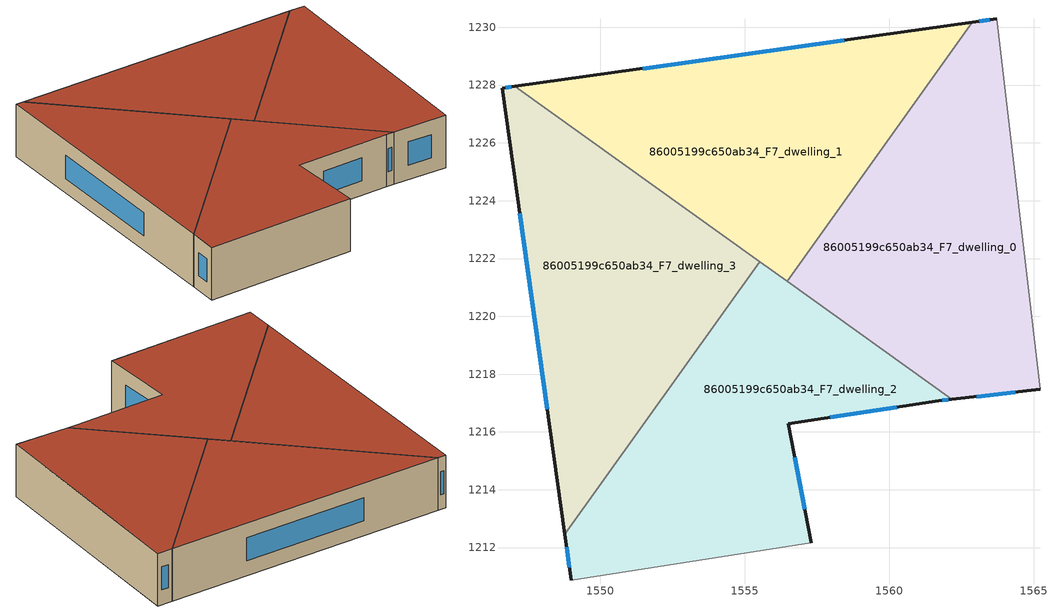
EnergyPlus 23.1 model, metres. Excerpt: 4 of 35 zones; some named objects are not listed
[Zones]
86005199c650ab34_F7_dwelling_0
 floor to 86005199c650ab34_F6_dwelling_0 (EU_floor_Construction): 1563.72,1230.29 1565.21,1217.48 1562.16,1217.13 1556.46,1221.21 1562.87,1230.17 z21
 wall outside (EU_wall_Construction): 1563.72,1230.29 1562.87,1230.17 / 1562.16,1217.13 1565.21,1217.48 z21:24
 wall adiabatic (EU_wall_Construction): 1565.21,1217.48 1563.72,1230.29 z21:24
 wall to 86005199c650ab34_F7_dwelling_1 (EU_wall_Construction): 1562.87,1230.17 1556.46,1221.21 z21:24
 wall to 86005199c650ab34_F7_dwelling_2 (EU_wall_Construction): 1556.46,1221.21 1562.16,1217.13 z21:24
 window (EU_Window_Construction): 1563.48,1230.25 1563.11,1230.2 / 1563.02,1217.23 1564.36,1217.38 z21.84:23.16
 roof outside (EU_roof_Construction): 1565.21,1217.48 1563.72,1230.29 1562.87,1230.17 1556.46,1221.21 1562.16,1217.13 z24
86005199c650ab34_F7_dwelling_1
 floor to 86005199c650ab34_F6_dwelling_1 (EU_floor_Construction): 1562.87,1230.17 1556.46,1221.21 1547.04,1227.95 z21
 wall outside (EU_wall_Construction): 1562.87,1230.17 1547.04,1227.95 z21:24
 wall to 86005199c650ab34_F7_dwelling_3 (EU_wall_Construction): 1547.04,1227.95 1555.52,1221.88 z21:24
 wall to 86005199c650ab34_F7_dwelling_2 (EU_wall_Construction): 1555.52,1221.88 1556.46,1221.21 z21:24
 window (EU_Window_Construction): 1558.44,1229.55 1551.47,1228.57 z21.84:23.16
 roof outside (EU_roof_Construction): 1556.46,1221.21 1562.87,1230.17 1547.04,1227.95 z24
86005199c650ab34_F7_dwelling_2
 floor to 86005199c650ab34_F6_dwelling_2 (EU_floor_Construction): 1562.16,1217.13 1561.71,1217.08 1556.51,1216.28 1557.31,1212.17 1549,1210.88 1548.78,1212.46 1555.52,1221.88 z21
 wall outside (EU_wall_Construction): 1548.78,1212.46 1549,1210.88 / 1557.31,1212.17 1556.51,1216.28 1561.71,1217.08 1562.16,1217.13 z21:24
 wall adiabatic (EU_wall_Construction): 1549,1210.88 1557.31,1212.17 z21:24
 wall to 86005199c650ab34_F7_dwelling_3 (EU_wall_Construction): 1555.52,1221.88 1548.78,1212.46 z21:24
 window (EU_Window_Construction): 1548.84,1212.01 1548.94,1211.32 / 1561.84,1217.09 1562.04,1217.11 / 1557.96,1216.5 1560.25,1216.85 / 1557.08,1213.32 1556.73,1215.13 z21.84:23.16
 roof outside (EU_roof_Construction): 1557.31,1212.17 1556.51,1216.28 1561.71,1217.08 1562.16,1217.13 1555.52,1221.88 1548.78,1212.46 1549,1210.88 z24
86005199c650ab34_F7_dwelling_3
 floor to 86005199c650ab34_F6_dwelling_3 (EU_floor_Construction): 1555.52,1221.88 1548.78,1212.46 1546.6,1227.89 1547.04,1227.95 z21
 wall outside (EU_wall_Construction): 1547.04,1227.95 1546.6,1227.89 1548.78,1212.46 z21:24
 window (EU_Window_Construction): 1546.92,1227.93 1546.72,1227.91 / 1547.21,1223.57 1548.17,1216.78 z21.84:23.16
 roof outside (EU_roof_Construction): 1548.78,1212.46 1555.52,1221.88 1547.04,1227.95 1546.6,1227.89 z24
[Building]
EU S2 Campaign: North Axis=0; Terrain=City; Solar Distribution=FullExterior
[Site:Location]
Lyon-Bron: Latitude=45.75; Longitude=5; Time Zone=1; Elevation=198
[SizingPeriod:WeatherFileDays]
AnnualSizingPeriod: Begin Month=1; Begin Day of Month=1; End Month=12; End Day of Month=31; Day of Week for Start Day=Monday; Use Weather File Daylight Saving Period=No; Use Weather File Rain and Snow Indicators=No
[MATERIAL]
EU_InternalMass_Material: Roughness=MediumRough; Thickness=0.1; Conductivity=1; Density=1800; Specific Heat=900; Thermal Absorptance=0.9; Solar Absorptance=0.7; Visible Absorptance=0.7
[MATERIAL:NOMASS] Roughness=MediumRough; Thermal Absorptance=0.9; Solar Absorptance=0.7; Visible Absorptance=0.7
Name | Thermal Resistance
EU_wall_NoMass | 0.776494
EU_roof_NoMass | 0.486893
EU_floor_NoMass | 0.421597
[WINDOWMATERIAL:SIMPLEGLAZINGSYSTEM]
EU_Window_SimpleGlazing: UFactor=4.24961; Solar Heat Gain Coefficient=0.83; Visible Transmittance=0.83
[CONSTRUCTION]
EU_wall_Construction: EU_wall_NoMass
EU_roof_Construction: EU_roof_NoMass
EU_floor_Construction: EU_floor_NoMass
EU_Window_Construction: EU_Window_SimpleGlazing
EU_InternalMass_Construction: EU_InternalMass_Material
[ZONE] Type=1; Multiplier=1; Ceiling Height=autocalculate; Floor Area=autocalculate; Part of Total Floor Area=Yes
Name | Volume
86005199c650ab34_F7_dwelling_0 | 191.565
86005199c650ab34_F7_dwelling_1 | 191.568
86005199c650ab34_F7_dwelling_2 | 191.566
86005199c650ab34_F7_dwelling_3 | 191.572
[INTERNALMASS] Construction=EU_InternalMass_Construction
Name | Zone or ZoneList | Surface Area
86005199c650ab34_F7_dwelling_0_EU_InternalMass | 86005199c650ab34_F7_dwelling_0 | 63.8572
86005199c650ab34_F7_dwelling_1_EU_InternalMass | 86005199c650ab34_F7_dwelling_1 | 63.8555
86005199c650ab34_F7_dwelling_2_EU_InternalMass | 86005199c650ab34_F7_dwelling_2 | 63.8546
86005199c650ab34_F7_dwelling_3_EU_InternalMass | 86005199c650ab34_F7_dwelling_3 | 63.8565
[OTHEREQUIPMENT] Fuel Type=Electricity; Design Level Calculation Method=Watts/Area; Power per Zone Floor Area=1; Fraction Latent=0; Fraction Radiant=0; Fraction Lost=0; Carbon Dioxide Generation Rate=0; EndUse Subcategory=EU_Step8_InternalGains
Name | Zone or ZoneList or Space or SpaceList | Schedule
EU_Step8_InternalGain_86005199c650ab34_F7_dwelling_0_f000 | 86005199c650ab34_F7_dwelling_0 | EU_Step8_GainSchedule_86005199c650ab34_F7_dwelling_0_f000
EU_Step8_InternalGain_86005199c650ab34_F7_dwelling_1_f000 | 86005199c650ab34_F7_dwelling_1 | EU_Step8_GainSchedule_86005199c650ab34_F7_dwelling_1_f000
EU_Step8_InternalGain_86005199c650ab34_F7_dwelling_2_f000 | 86005199c650ab34_F7_dwelling_2 | EU_Step8_GainSchedule_86005199c650ab34_F7_dwelling_2_f000
EU_Step8_InternalGain_86005199c650ab34_F7_dwelling_3_f000 | 86005199c650ab34_F7_dwelling_3 | EU_Step8_GainSchedule_86005199c650ab34_F7_dwelling_3_f000
[ZONEVENTILATION:DESIGNFLOWRATE] Schedule=EU_AlwaysOn; Design Flow Rate Calculation Method=AirChanges/Hour; Air Changes per Hour=0.693814; Ventilation Type=Natural; Fan Pressure Rise=0; Fan Total Efficiency=1; Constant Term Coefficient=1; Temperature Term Coefficient=0; Velocity Term Coefficient=0; Velocity Squared Term Coefficient=0; Minimum Indoor Temperature=-100; Maximum Indoor Temperature=100; Delta Temperature=-100; Minimum Outdoor Temperature=-100; Maximum Outdoor Temperature=100; Maximum Wind Speed=40
Name | Zone or ZoneList or Space or SpaceList
EU_ConstantAir_86005199c650ab34_F7_dwelling_0 | 86005199c650ab34_F7_dwelling_0
EU_ConstantAir_86005199c650ab34_F7_dwelling_1 | 86005199c650ab34_F7_dwelling_1
EU_ConstantAir_86005199c650ab34_F7_dwelling_2 | 86005199c650ab34_F7_dwelling_2
EU_ConstantAir_86005199c650ab34_F7_dwelling_3 | 86005199c650ab34_F7_dwelling_3
[HVACTEMPLATE:ZONE:IDEALLOADSAIRSYSTEM] System Availability Schedule=EU_AlwaysOn; Maximum Heating Supply Air Temperature=50; Minimum Cooling Supply Air Temperature=13; Maximum Heating Supply Air Humidity Ratio=0.0156; Minimum Cooling Supply Air Humidity Ratio=0.0077; Heating Limit=NoLimit; Cooling Limit=NoLimit; Heating Availability Schedule=EU_AlwaysOn; Cooling Availability Schedule=EU_CoolingOff; Dehumidification Control Type=ConstantSensibleHeatRatio; Cooling Sensible Heat Ratio=0.7; Dehumidification Setpoint=60; Humidification Control Type=None; Humidification Setpoint=30; Outdoor Air Method=None; Outdoor Air Flow Rate per Person=0.00944; Outdoor Air Flow Rate per Zone Floor Area=0; Outdoor Air Flow Rate per Zone=0; Demand Controlled Ventilation Type=None; Outdoor Air Economizer Type=NoEconomizer; Heat Recovery Type=None; Sensible Heat Recovery Effectiveness=0.7; Latent Heat Recovery Effectiveness=0.65
Name | Template Thermostat
86005199c650ab34_F7_dwelling_0 | EU_HeatOnly_86005199c650ab34_F7_dwelling_0
86005199c650ab34_F7_dwelling_1 | EU_HeatOnly_86005199c650ab34_F7_dwelling_1
86005199c650ab34_F7_dwelling_2 | EU_HeatOnly_86005199c650ab34_F7_dwelling_2
86005199c650ab34_F7_dwelling_3 | EU_HeatOnly_86005199c650ab34_F7_dwelling_3
[SIZING:ZONE] Zone Cooling Design Supply Air Temperature Input Method=SupplyAirTemperature; Zone Cooling Design Supply Air Temperature=13; Zone Heating Design Supply Air Temperature Input Method=SupplyAirTemperature; Zone Heating Design Supply Air Temperature=50; Zone Cooling Design Supply Air Humidity Ratio=0.008; Zone Heating Design Supply Air Humidity Ratio=0.008; Cooling Design Air Flow Method=DesignDay; Cooling Design Air Flow Rate=0; Cooling Minimum Air Flow per Zone Floor Area=0.000762; Cooling Minimum Air Flow=0; Cooling Minimum Air Flow Fraction=0.2; Heating Design Air Flow Method=DesignDay; Heating Design Air Flow Rate=0; Heating Maximum Air Flow per Zone Floor Area=0.002032; Heating Maximum Air Flow=0.141576; Heating Maximum Air Flow Fraction=0.3; Account for Dedicated Outdoor Air System=No; Dedicated Outdoor Air System Control Strategy=NeutralSupplyAir; Dedicated Outdoor Air Low Setpoint Temperature for Design=autosize; Dedicated Outdoor Air High Setpoint Temperature for Design=autosize; Zone Load Sizing Method=Sensible Load Only No Latent Load; Zone Latent Cooling Design Supply Air Humidity Ratio Input Method=HumidityRatioDifference; Zone Cooling Design Supply Air Humidity Ratio Difference=0.005; Zone Latent Heating Design Supply Air Humidity Ratio Input Method=HumidityRatioDifference; Zone Humidification Design Supply Air Humidity Ratio Difference=0.005
86005199c650ab34_F7_dwelling_0; 86005199c650ab34_F7_dwelling_1; 86005199c650ab34_F7_dwelling_2; 86005199c650ab34_F7_dwelling_3
[SCHEDULE:CONSTANT]
Name | Hourly Value
EU_AlwaysOn | 1
EU_CoolingOff | 0
[SCHEDULE:FILE] Column Number=1; Rows to Skip at Top=0; Number of Hours of Data=8760; Column Separator=Comma; Interpolate to Timestep=No; Minutes per Item=60; Adjust Schedule for Daylight Savings=Yes
Name | File
EU_Step8_GainSchedule_86005199c650ab34_F7_dwelling_0_f000 | ../../schedules/86005199c650ab34/86005199c650ab34_F7_dwelling_0_f000_gain.csv
EU_Step8_GainSchedule_86005199c650ab34_F7_dwelling_1_f000 | ../../schedules/86005199c650ab34/86005199c650ab34_F7_dwelling_1_f000_gain.csv
EU_Step8_GainSchedule_86005199c650ab34_F7_dwelling_2_f000 | ../../schedules/86005199c650ab34/86005199c650ab34_F7_dwelling_2_f000_gain.csv
EU_Step8_GainSchedule_86005199c650ab34_F7_dwelling_3_f000 | ../../schedules/86005199c650ab34/86005199c650ab34_F7_dwelling_3_f000_gain.csv
